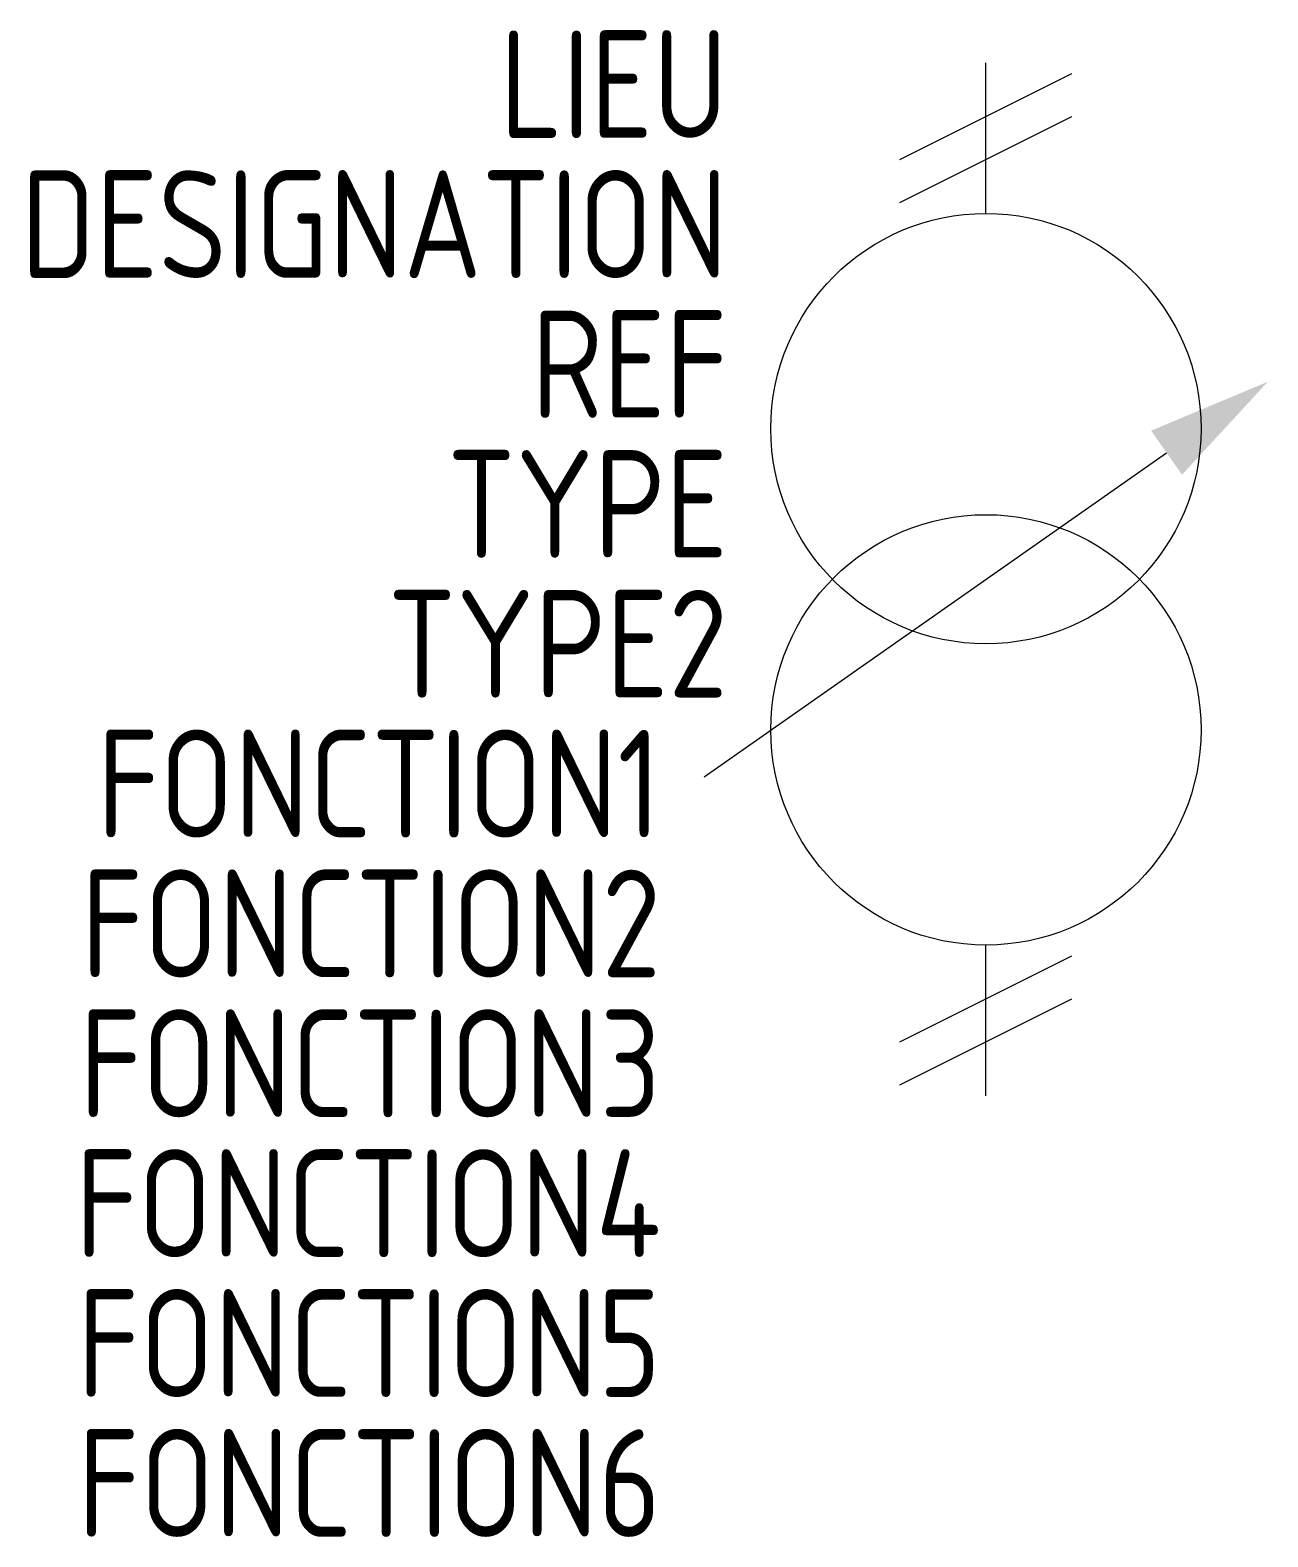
# Model space of a CAD drawing. Header units: millimetres. Extents: x -22.2 to 6.6, y -34.2 to 0.8.
import ezdxf
from ezdxf.enums import TextEntityAlignment as Align

# ---------------------------------------------------------------- set-up
doc = ezdxf.new("R2010")
doc.units = ezdxf.units.MM
for name, color, linetype in [('SYMB_FIL', 3, 'Continuous'), ('SYMB_FIL_FIN', 1, 'Continuous'), ('SYMB_TXT_NOM', 3, 'Continuous'), ('SYMBOLE', 3, 'Continuous')]:
    doc.layers.add(name, color=color, linetype=linetype)
doc.styles.add('NET2_5', font='isocp.shx', dxfattribs={"width": 0.9, "height": 2.5})

msp = doc.modelspace()

# ---------------------------------------------------------------- linework, layer by layer
at = {"layer": 'SYMB_FIL'}
msp.add_line((-6.553, -16.589), (4.198, -9.06), dxfattribs=at)
msp.add_solid([(4.557, -9.572), (3.84, -8.548), (6.553, -7.411)], dxfattribs=at)
at = {"layer": 'SYMB_FIL_FIN'}
for p, q in [((-2, -2.25), (2, -0.25)), ((-2, -3.25), (2, -1.25)), ((-2, -22.75), (2, -20.75)), ((-2, -23.75), (2, -21.75))]:
    msp.add_line(p, q, dxfattribs=at)
at = {"layer": 'SYMBOLE'}
for p, q in [((0, -3.5), (0, 0)), ((0, -24), (0, -20.5))]:
    msp.add_line(p, q, dxfattribs=at)
for centre in [(0, -8.5), (0, -15.5)]:
    msp.add_circle(centre, 5, dxfattribs=at)

# ---------------------------------------------------------------- texts
at = {"layer": 'SYMB_TXT_NOM', "style": 'NET2_5', "width": 0.9, "flags": 8}
for tag, text, p in [('LIEU', '', (-6, -0.5)), ('DESIGNATION', 'T?', (-6, -3.75)), ('REF', '', (-6, -7)), ('TYPE', '', (-6, -10.25)), ('TYPE2', '', (-6, -13.5)), ('FONCTION1', '', (-7.553, -16.75)), ('FONCTION2', '', (-7.553, -20)), ('FONCTION3', '', (-7.553, -23.25)), ('FONCTION4', '', (-7.553, -26.5)), ('FONCTION5', '', (-7.553, -29.75)), ('FONCTION6', '', (-7.553, -33))]:
    msp.add_attdef(tag, text=text, height=2.5, dxfattribs=at).set_placement(p, align=Align.MIDDLE_RIGHT)

doc.saveas('drawing.dxf')
